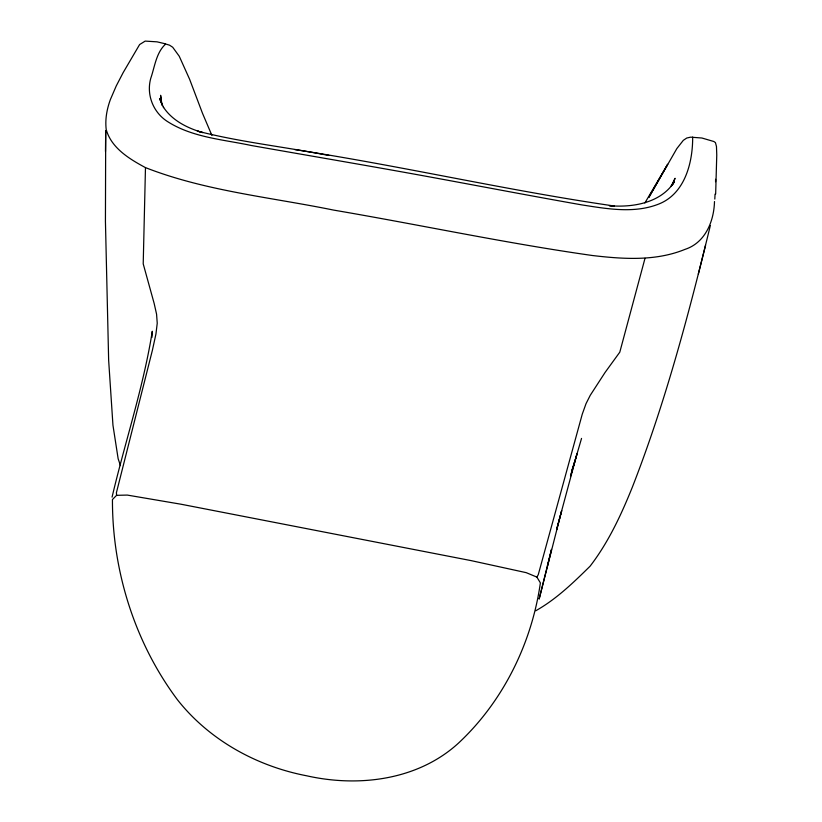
<?xml version="1.0" encoding="UTF-8"?>
<svg xmlns="http://www.w3.org/2000/svg" width="822" height="822" viewBox="0 0 822 822"><rect width="100%" height="100%" fill="white"/><g stroke="black" fill="none" stroke-linecap="round" stroke-linejoin="round"><path stroke-width="1.23" d="M105.483 151.505L105.709 130.729L105.432 221.447L108.648 360.262L112.953 425.2L118.142 458.738L120.474 465.601M715.561 181.724L715.582 179.278M165.448 43.833L157.053 41.84L145.175 41.1L139.606 44.563L123.146 72.644L116.231 85.971L110.354 99.616C106.87 109.254 105 119.282 106.202 129.527C111.391 148.124 129.516 159.036 145.473 167.616L143.213 263.852L154.176 303.513L156.57 314.179L157.238 323.21L155.933 334.061L152.378 350.326L116.416 492.676L116.58 495.327L112.45 499.54C112.193 570.602 134.757 642.701 177.439 699.738C209.178 740.047 256.649 766.207 306.688 775.793C358.669 787.497 417.966 780.222 458.481 743.119C503.156 701.454 531.793 643.123 540.383 582.88L536.889 577.095L526.214 572.657L471.15 560.625L181.076 504.235L127.276 495.08L116.58 495.327M714.811 199.078L715.048 194.105M715.654 194.054L716.763 155.05L716.476 146.522L715.438 142.627L713.876 141.518L701.896 138.014L690.593 137.161L686.73 138.034L683.318 140.336L676.855 148.566L648.866 197.372L667.68 164.266L644.869 202.983M151.926 337.41L152.296 331.266C143.367 387.429 125.067 441.804 112.069 497.135M714.493 201.554C713.958 221.365 705.266 242.798 684.973 249.385C655.607 261.365 623.261 259.115 592.477 255.519C505.684 243.23 419.939 224.796 333.557 210.083C270.705 197.229 205.592 191.115 145.473 167.616M710.362 225.475C688.826 313.963 665.491 402.318 632.313 487.251C621.113 515.004 608.403 542.356 590.083 566.204C573.345 582.654 556.371 599.166 535.769 610.756M547.421 566.009L551.511 549.384L539.14 599.063L561.683 510.647L556.597 529.615L577.013 453.806L570.499 476.174L581.544 438.403M698.34 274.075L705.564 245.213M645.013 258.293L619.798 352.165L605.064 372.469L590.227 395.351L586.045 403.623L582.253 414.185L538.256 574.701L536.889 577.095M571.609 471.212L574.67 461.738M672.396 185.032L675.068 178.292L671.04 186.45L674.338 181.868C660.652 203.096 632.755 207.668 609.369 205.695L614.26 206.014C507.277 190.529 401.711 165.972 294.81 149.604M328.954 155.409L325.348 154.813C282.768 146.593 239.418 141.929 197.372 131.088L202.685 132.589C187.447 128.119 172.096 120.598 163.218 106.85M211.922 135.445L202.489 113.272L189.625 79.292L179.237 56.225L172.702 47.244L169.538 45.169L165.695 44.018C156.18 52.495 154.752 66.818 150.745 78.378C146.254 94.509 153.005 111.946 166.917 121.173C191.958 137.48 222.854 139.442 251.357 145.504C301.725 154.392 352.155 162.972 402.513 171.993C462.334 182.731 522.001 194.352 581.863 204.904C607.366 208.85 634.656 213.864 659.419 203.784C685.137 193.16 692.823 162.222 692.669 137.048M163.629 107.61L159.54 98.476L161.831 103.86L160.588 95.29L161.77 105.144"/></g></svg>
